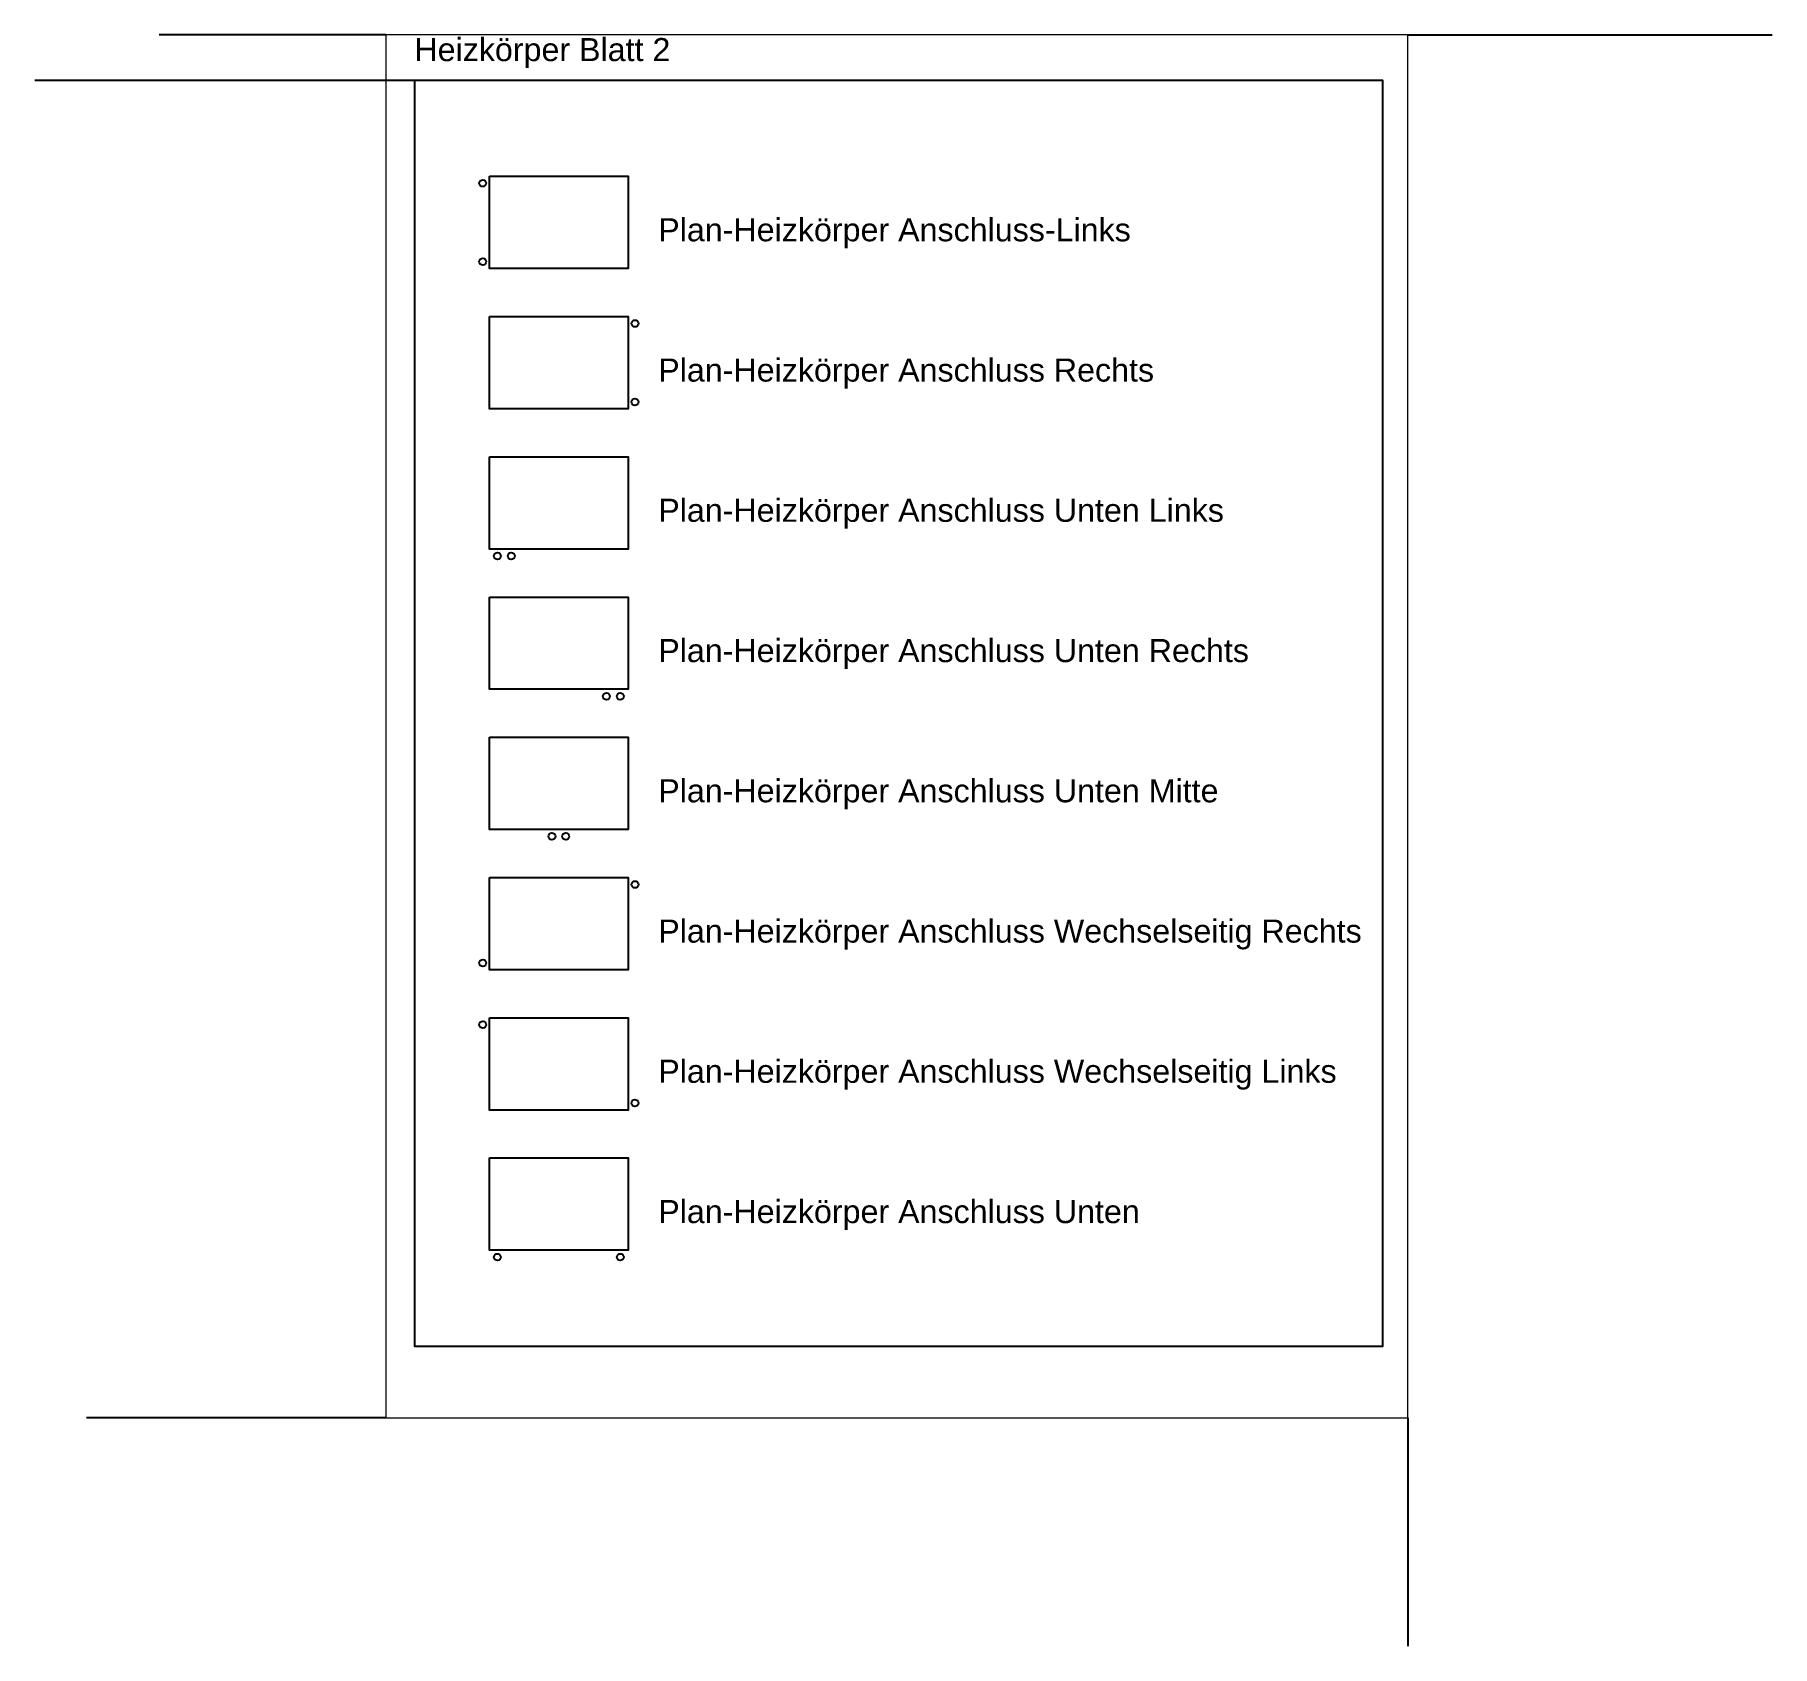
# Paper-space layout 'Blatt 2' of a CAD drawing. Header units: millimetres. Extents: x 837 to 1194, y 48 to 379.
# The model-space entities are those that its viewports show. They can reach past a viewport. Long polylines and large blocks are cut down to what shows.
import ezdxf
from ezdxf.enums import TextEntityAlignment as Align

# ---------------------------------------------------------------- set-up
doc = ezdxf.new("R2010")
doc.units = ezdxf.units.MM
doc.layers.add('Z_Format', color=7, linetype='Continuous', plot=False)
doc.styles.get("Standard").update_dxf_attribs({"font": 'arial.ttf'})

# ---------------------------------------------------------------- blocks, each defined once
blk = doc.blocks.new('Plan-Heizkörper Anschluss-Links')
blk.add_lwpolyline([(-750, 500), (750, 500), (750, -500), (-750, -500)], close=True)
for centre in [(-825, 425), (-825, -425)]:
    blk.add_circle(centre, 37.5)
blk = doc.blocks.new('Plan-Heizkörper Anschluss Rechts')
blk.add_lwpolyline([(-750, 500), (750, 500), (750, -500), (-750, -500)], close=True)
for centre in [(825, 425), (825, -425)]:
    blk.add_circle(centre, 37.5)
blk = doc.blocks.new('Plan-Heizkörper Anschluss Unten Links')
blk.add_lwpolyline([(-750, 500), (750, 500), (750, -500), (-750, -500)], close=True)
for centre in [(-666, -575), (-516, -575)]:
    blk.add_circle(centre, 37.5)
blk = doc.blocks.new('Plan-Heizkörper Anschluss Unten Rechts')
blk.add_lwpolyline([(-750, 500), (750, 500), (750, -500), (-750, -500)], close=True)
for centre in [(516, -575), (666, -575)]:
    blk.add_circle(centre, 37.5)
blk = doc.blocks.new('Plan-Heizkörper Anschluss Unten Mitte')
blk.add_lwpolyline([(-750, 500), (750, 500), (750, -500), (-750, -500)], close=True)
for centre in [(-75, -575), (75, -575)]:
    blk.add_circle(centre, 37.5)
blk = doc.blocks.new('Plan-Heizkörper Anschluss Wechselseitig Rechts')
blk.add_lwpolyline([(-750, 500), (750, 500), (750, -500), (-750, -500)], close=True)
for centre in [(825, 425), (-825, -425)]:
    blk.add_circle(centre, 37.5)
blk = doc.blocks.new('Plan-Heizkörper Anschluss Wechselseitig Links')
blk.add_lwpolyline([(-750, 500), (750, 500), (750, -500), (-750, -500)], close=True)
for centre in [(-825, 425), (825, -425)]:
    blk.add_circle(centre, 37.5)
blk = doc.blocks.new('Plan-Heizkörper Anschluss Unten')
blk.add_lwpolyline([(-750, 500), (750, 500), (750, -500), (-750, -500)], close=True)
for centre in [(-666, -575), (666, -575)]:
    blk.add_circle(centre, 37.5)

msp = doc.modelspace()

# ---------------------------------------------------------------- linework, layer by layer
msp.add_lwpolyline([(5800, -3449), (5800, -17169), (16300, -17169), (16300, -3449), (5800, -3449)])

# ---------------------------------------------------------------- block references
for name, p in [('Plan-Heizkörper Anschluss-Links', (7366, -4987)), ('Plan-Heizkörper Anschluss Rechts', (7366, -6508)), ('Plan-Heizkörper Anschluss Rechts', (7366, -6508)), ('Plan-Heizkörper Anschluss Unten Links', (7366, -8028)), ('Plan-Heizkörper Anschluss Unten Rechts', (7366, -9549)), ('Plan-Heizkörper Anschluss Unten Mitte', (7366, -11069)), ('Plan-Heizkörper Anschluss Wechselseitig Rechts', (7366, -12590)), ('Plan-Heizkörper Anschluss Wechselseitig Links', (7366, -14110)), ('Plan-Heizkörper Anschluss Unten', (7366, -15630))]:
    msp.add_blockref(name, p)

# ---------------------------------------------------------------- texts
at = {"color": 7}
for s, p in [('Plan-Heizkörper Anschluss-Links', (8444, -5067)), ('Plan-Heizkörper Anschluss Rechts', (8444, -6588)), ('Plan-Heizkörper Anschluss Unten Links', (8444, -8108)), ('Plan-Heizkörper Anschluss Unten Rechts', (8444, -9629)), ('Plan-Heizkörper Anschluss Unten Mitte', (8444, -11149)), ('Plan-Heizkörper Anschluss Wechselseitig Rechts', (8444, -12670)), ('Plan-Heizkörper Anschluss Wechselseitig Links', (8444, -14190)), ('Plan-Heizkörper Anschluss Unten', (8444, -15711))]:
    msp.add_text(s, height=250, dxfattribs=at).set_placement(p, align=Align.MIDDLE_LEFT)
at = {"insert": (5800, -3151), "char_height": 250, "attachment_point": 4}
msp.add_mtext_dynamic_manual_height_columns('Heizkörper Blatt 2', width=4100.87, gutter_width=12.5, heights=[0], dxfattribs=at)

psp = doc.layouts.new('Blatt 2')

# ---------------------------------------------------------------- linework, layer by layer
at = {"layer": 'Z_Format'}
for p, q in [((908.75, 379), (862.16, 379)), ((1118.75, 379), (1193.65, 379)), ((914.63, 369.6), (836.61, 369.6)), ((908.75, 94.84), (847.27, 94.84)), ((1118.75, 94.84), (1118.75, 47.9))]:
    psp.add_line(p, q, dxfattribs=at)

# ---------------------------------------------------------------- viewports
at = {"layer": 'Z_Format', "view_target_point": (-2628, -2975.5)}
psp.add_viewport(center=(1013.75, 236.92), size=(210, 284.164), view_center_point=(13658.38, -7474.23), view_height=14993.941, dxfattribs=at)

doc.saveas('drawing.dxf')
